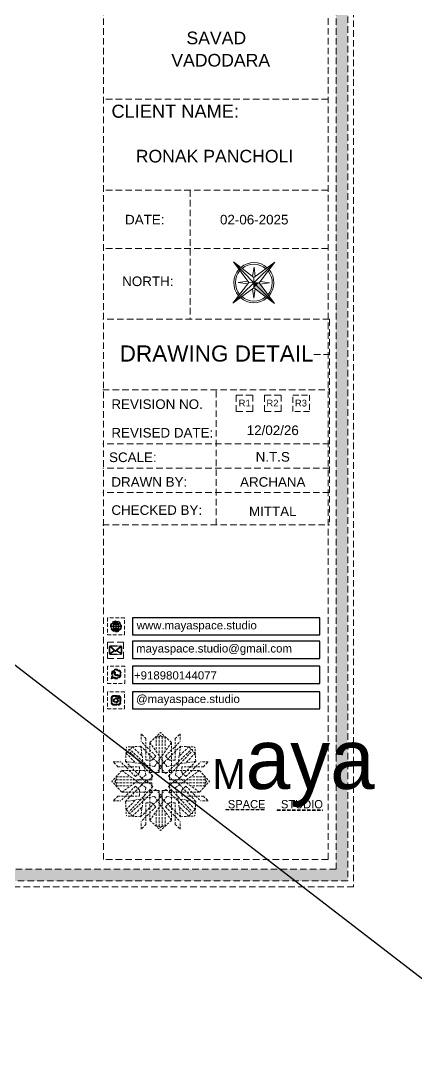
# Model space of a CAD drawing. Header units: millimetres. Extents: x 56222 to 3066687, y -650199 to -121287.
# Drawn here: x 133998.3 to 134058.8, y -183343.1 to -183183.4 of the extents above; entities that cross this region are included whole.
import ezdxf
from ezdxf.enums import TextEntityAlignment as Align

# ---------------------------------------------------------------- set-up
doc = ezdxf.new("R2010")
doc.units = ezdxf.units.MM
doc.header["$MEASUREMENT"] = 0
doc.linetypes.add('DASHEDX2', pattern=[1.5, 1, -0.5])
for name, color, linetype, lineweight in [('Dimension', 10, 'DASHEDX2', 20), ('FUR1', 22, 'Continuous', 0), ('NAME PLATE', 7, 'Continuous', 25), ('title block', 7, 'Continuous', 9)]:
    doc.layers.add(name, color=color, linetype=linetype, lineweight=lineweight)
doc.styles.add('Arial', font='arial.ttf')
doc.styles.get("Standard").update_dxf_attribs({"font": 'arial.ttf', "height": 6})

# ---------------------------------------------------------------- blocks, each defined once
blk = doc.blocks.new('FSFSF')
at = {"color": 42, "lineweight": 5, "true_color": 0xe0ac11}
for p, q in [((28600.03, 143.51), (28600.03, 140.16)), ((28602.15, 141.41), (28600.03, 143.51)), ((28603.86, 139.69), (28608.58, 144.08)), ((28607.9, 142.22), (28606.58, 142.22)), ((28606.58, 142.22), (28606.58, 135.84)), ((28607.9, 142.22), (28608.58, 142.85)), ((28607.9, 142.22), (28607.9, 126.58)), ((28613.31, 139.69), (28608.58, 144.08)), ((28609.27, 142.22), (28608.59, 142.85)), ((28609.27, 142.22), (28609.27, 126.58)), ((28609.27, 142.22), (28610.59, 142.22)), ((28610.59, 142.22), (28610.59, 135.84)), ((28615.02, 141.41), (28617.14, 143.51)), ((28617.14, 143.51), (28617.14, 140.16)), ((28593.19, 131.45), (28593.54, 137.71)), ((28599.8, 138.06), (28593.54, 137.71)), ((28596.24, 137.86), (28595.12, 136.69)), ((28596.24, 137.86), (28600.47, 133.65)), ((28601.03, 130), (28599.8, 138.06)), ((28599.8, 138.05), (28608.58, 129.56)), ((28606.47, 133.76), (28600.03, 140.16)), ((28602.15, 141.41), (28602.15, 131.95)), ((28603.86, 126.58), (28603.86, 139.69)), ((28603.86, 139.69), (28608.58, 133.02)), ((28613.31, 139.69), (28608.59, 133.02)), ((28617.37, 138.05), (28608.59, 129.56)), ((28610.7, 133.76), (28617.14, 140.16)), ((28613.31, 126.58), (28613.31, 139.69)), ((28615.02, 141.41), (28615.02, 131.95)), ((28616.14, 130), (28617.37, 138.06)), ((28620.93, 137.86), (28616.7, 133.65)), ((28617.37, 138.06), (28623.63, 137.71)), ((28620.93, 137.86), (28622.05, 136.69)), ((28624, 131.45), (28623.65, 137.71)), ((28593.39, 135), (28594.56, 136.12)), ((28593.39, 135), (28597.6, 130.78)), ((28595.12, 136.69), (28594.53, 136.69)), ((28594.56, 136.12), (28594.56, 136.71)), ((28605.17, 124.98), (28594.56, 136.12)), ((28606.27, 126.08), (28595.12, 136.69)), ((28606.47, 133.76), (28604.75, 131.95)), ((28605.86, 129.18), (28608.58, 133.02)), ((28611.31, 129.18), (28608.59, 133.02)), ((28610.7, 133.76), (28612.42, 131.95)), ((28610.9, 126.08), (28622.05, 136.69)), ((28612.02, 124.98), (28622.62, 136.12)), ((28623.8, 135), (28619.59, 130.78)), ((28622.05, 136.69), (28622.64, 136.69)), ((28622.62, 136.12), (28622.62, 136.71)), ((28623.8, 135), (28622.62, 136.12)), ((28587.73, 131.22), (28591.08, 131.22)), ((28589.84, 129.1), (28587.73, 131.22)), ((28589.84, 129.1), (28599.29, 129.1)), ((28597.49, 124.78), (28591.08, 131.22)), ((28593.19, 131.45), (28601.69, 122.67)), ((28601.25, 130.22), (28593.19, 131.45)), ((28599.29, 126.5), (28599.29, 129.1)), ((28605.86, 129.18), (28601.03, 130)), ((28602.07, 125.39), (28601.25, 130.22)), ((28604.75, 131.95), (28602.15, 131.95)), ((28607.9, 128.92), (28608.58, 129.56)), ((28607.9, 128.92), (28608.58, 128.27)), ((28609.27, 128.92), (28608.59, 129.56)), ((28609.27, 128.92), (28608.59, 128.27)), ((28611.31, 129.18), (28616.14, 130)), ((28612.42, 131.95), (28615.02, 131.95)), ((28615.12, 125.39), (28615.94, 130.22)), ((28623.99, 131.45), (28615.5, 122.67)), ((28615.94, 130.22), (28624, 131.45)), ((28627.34, 129.1), (28617.89, 129.1)), ((28617.89, 126.5), (28617.89, 129.1)), ((28619.7, 124.78), (28626.1, 131.22)), ((28629.45, 131.22), (28626.1, 131.22)), ((28627.34, 129.1), (28629.45, 131.22)), ((28591.56, 127.39), (28587.17, 122.66)), ((28589.03, 123.35), (28589.03, 124.67)), ((28589.03, 124.67), (28595.4, 124.67)), ((28604.66, 127.39), (28591.56, 127.39)), ((28591.56, 127.39), (28598.23, 122.67)), ((28597.49, 124.78), (28599.29, 126.5)), ((28602.07, 125.39), (28598.23, 122.67)), ((28605.17, 124.98), (28602.97, 122.67)), ((28603.68, 126.54), (28603.68, 127.39)), ((28604.66, 126.54), (28603.68, 126.54)), ((28604.71, 127.57), (28603.86, 127.57)), ((28607.9, 126.58), (28603.86, 126.58)), ((28604.66, 123.35), (28604.66, 127.39)), ((28604.7, 126.58), (28604.71, 127.57)), ((28606.27, 126.08), (28608.58, 128.27)), ((28610.9, 126.08), (28608.59, 128.27)), ((28609.27, 126.58), (28613.31, 126.58)), ((28612.02, 124.98), (28614.21, 122.67)), ((28612.46, 126.58), (28612.46, 127.57)), ((28612.46, 127.57), (28613.31, 127.57)), ((28612.52, 123.35), (28612.52, 127.39)), ((28612.52, 127.39), (28625.63, 127.39)), ((28612.52, 126.54), (28613.51, 126.54)), ((28613.51, 126.54), (28613.51, 127.39)), ((28615.12, 125.39), (28618.96, 122.67)), ((28619.7, 124.78), (28617.89, 126.5)), ((28625.63, 127.39), (28618.96, 122.67)), ((28628.16, 124.67), (28621.78, 124.67)), ((28625.63, 127.39), (28630.02, 122.66)), ((28628.16, 123.35), (28628.16, 124.67)), ((28591.56, 117.94), (28587.17, 122.66)), ((28589.03, 123.35), (28588.4, 122.67)), ((28589.03, 121.98), (28588.4, 122.65)), ((28589.03, 123.35), (28604.66, 123.35)), ((28589.03, 121.98), (28604.66, 121.98)), ((28589.03, 121.98), (28589.03, 120.66)), ((28589.03, 120.66), (28595.4, 120.66)), ((28597.49, 120.54), (28591.08, 114.11)), ((28591.56, 117.94), (28598.23, 122.65)), ((28593.19, 113.88), (28601.69, 122.65)), ((28605.17, 120.35), (28594.56, 109.2)), ((28606.27, 119.15), (28595.12, 108.54)), ((28597.49, 120.54), (28599.29, 118.83)), ((28602.07, 119.94), (28598.23, 122.65)), ((28602.07, 119.94), (28601.25, 115.1)), ((28602.33, 123.35), (28601.69, 122.67)), ((28602.33, 121.98), (28601.69, 122.65)), ((28602.33, 123.35), (28602.97, 122.67)), ((28602.33, 121.98), (28602.97, 122.65)), ((28605.17, 120.35), (28602.97, 122.65)), ((28604.66, 121.98), (28604.66, 117.94)), ((28606.27, 119.15), (28608.58, 116.96)), ((28610.9, 119.15), (28608.59, 116.96)), ((28610.9, 119.15), (28622.05, 108.54)), ((28612.02, 120.35), (28614.21, 122.65)), ((28612.02, 120.35), (28622.62, 109.2)), ((28628.16, 123.35), (28612.52, 123.35)), ((28612.52, 121.98), (28612.52, 117.94)), ((28628.16, 121.98), (28612.52, 121.98)), ((28614.85, 123.35), (28614.21, 122.67)), ((28614.85, 121.98), (28614.21, 122.65)), ((28614.85, 123.35), (28615.5, 122.67)), ((28614.85, 121.98), (28615.5, 122.65)), ((28615.12, 119.94), (28618.96, 122.65)), ((28615.12, 119.94), (28615.94, 115.1)), ((28623.99, 113.88), (28615.5, 122.65)), ((28619.7, 120.54), (28617.89, 118.83)), ((28625.63, 117.94), (28618.96, 122.65)), ((28619.7, 120.54), (28626.1, 114.11)), ((28628.16, 120.66), (28621.78, 120.66)), ((28625.63, 117.94), (28630.02, 122.66)), ((28628.16, 123.35), (28628.78, 122.67)), ((28628.16, 121.98), (28628.78, 122.65)), ((28628.16, 121.98), (28628.16, 120.66)), ((28589.84, 116.23), (28587.73, 114.11)), ((28589.84, 116.23), (28599.29, 116.23)), ((28604.66, 117.94), (28591.56, 117.94)), ((28601.25, 115.1), (28593.19, 113.87)), ((28599.29, 118.83), (28599.29, 116.23)), ((28599.8, 107.17), (28608.58, 115.67)), ((28601.03, 115.23), (28599.8, 107.17)), ((28605.86, 116.05), (28601.03, 115.23)), ((28604.66, 118.78), (28603.68, 118.78)), ((28603.68, 118.78), (28603.68, 117.94)), ((28607.9, 118.65), (28603.86, 118.65)), ((28603.86, 118.65), (28603.86, 105.54)), ((28604.71, 117.66), (28603.86, 117.66)), ((28604.7, 118.65), (28604.71, 117.66)), ((28605.86, 116.05), (28608.58, 112.21)), ((28607.9, 103.01), (28607.9, 118.65)), ((28607.9, 116.31), (28608.58, 116.96)), ((28607.9, 116.31), (28608.58, 115.67)), ((28609.27, 116.31), (28608.59, 116.96)), ((28609.27, 116.31), (28608.59, 115.67)), ((28611.31, 116.05), (28608.59, 112.21)), ((28617.37, 107.17), (28608.59, 115.67)), ((28609.27, 118.65), (28613.31, 118.65)), ((28609.27, 103.01), (28609.27, 118.65)), ((28611.31, 116.05), (28616.14, 115.23)), ((28612.46, 118.65), (28612.46, 117.66)), ((28612.46, 117.66), (28613.31, 117.66)), ((28612.52, 118.78), (28613.51, 118.78)), ((28612.52, 117.94), (28625.63, 117.94)), ((28613.31, 118.65), (28613.31, 105.54)), ((28613.51, 118.78), (28613.51, 117.94)), ((28615.94, 115.1), (28624, 113.87)), ((28616.14, 115.23), (28617.37, 107.17)), ((28617.89, 118.83), (28617.89, 116.23)), ((28627.34, 116.23), (28617.89, 116.23)), ((28627.34, 116.23), (28629.45, 114.11)), ((28587.73, 114.11), (28591.08, 114.11)), ((28593.19, 113.87), (28593.54, 107.62)), ((28593.39, 110.32), (28597.6, 114.55)), ((28593.39, 110.32), (28594.56, 109.2)), ((28596.24, 107.37), (28600.47, 111.58)), ((28606.47, 111.47), (28600.03, 105.07)), ((28602.15, 103.82), (28602.15, 113.27)), ((28604.75, 113.27), (28602.15, 113.27)), ((28603.86, 105.54), (28608.58, 112.21)), ((28606.47, 111.47), (28604.75, 113.27)), ((28613.31, 105.54), (28608.59, 112.21)), ((28610.7, 111.47), (28612.42, 113.27)), ((28610.7, 111.47), (28617.14, 105.07)), ((28612.42, 113.27), (28615.02, 113.27)), ((28615.02, 103.82), (28615.02, 113.27)), ((28620.93, 107.37), (28616.7, 111.58)), ((28623.8, 110.32), (28619.59, 114.55)), ((28623.8, 110.32), (28622.62, 109.2)), ((28624, 113.87), (28623.65, 107.62)), ((28629.45, 114.11), (28626.1, 114.11)), ((28599.8, 107.17), (28593.54, 107.52)), ((28595.12, 108.54), (28594.53, 108.54)), ((28594.56, 109.2), (28594.56, 108.61)), ((28596.24, 107.37), (28595.12, 108.54)), ((28603.86, 105.54), (28608.58, 101.15)), ((28606.58, 103.01), (28606.58, 109.38)), ((28613.31, 105.54), (28608.58, 101.15)), ((28610.59, 103.01), (28610.59, 109.38)), ((28617.37, 107.17), (28623.63, 107.52)), ((28620.93, 107.37), (28622.05, 108.54)), ((28622.05, 108.54), (28622.64, 108.54)), ((28622.62, 109.2), (28622.62, 108.61)), ((28600.03, 101.71), (28600.03, 105.07)), ((28602.15, 103.82), (28600.03, 101.71)), ((28607.9, 103.01), (28606.58, 103.01)), ((28607.9, 103.01), (28608.58, 102.38)), ((28609.27, 103.01), (28608.59, 102.38)), ((28609.27, 103.01), (28610.59, 103.01)), ((28615.02, 103.82), (28617.14, 101.71)), ((28617.14, 101.71), (28617.14, 105.07))]:
    blk.add_line(p, q, dxfattribs=at)
blk = doc.blocks.new('hgwg')
at = {"layer": 'Dimension', "true_color": 0xd39e00}
h = blk.add_hatch(color=42, dxfattribs=at)
h.dxf.hatch_style = 1
h.paths.add_polyline_path([(27505.71, 45.05), (27494.27, 45.05), (27494.27, 44.9), (27505.71, 44.9)])
h = blk.add_hatch(color=42, dxfattribs=at)
h.dxf.hatch_style = 1
h.paths.add_polyline_path([(27523.3, 44.9), (27509.68, 44.9), (27509.68, 44.75), (27523.3, 44.75)])
at = {"layer": 'Dimension', "color": 42, "true_color": 0xd39e00}
for p, q in [((27494.27, 45.05), (27505.71, 45.05)), ((27494.27, 44.9), (27494.27, 45.05)), ((27494.27, 44.9), (27505.71, 44.9)), ((27505.71, 45.05), (27505.71, 44.9)), ((27509.68, 44.9), (27523.3, 44.9)), ((27509.68, 44.9), (27509.68, 44.75)), ((27509.68, 44.75), (27523.3, 44.75)), ((27523.3, 44.75), (27523.3, 44.9))]:
    blk.add_line(p, q, dxfattribs=at)
at = {"layer": 'Dimension', "color": 42, "true_color": 0xd39e00, "attachment_point": 1}
for s, width, insert, char_height in [('{\\fCinzel|b0|i0|c0|p2;\\H1.5x;M\\fAmsterdam One|b0|i0|c0|p2;\\H2x;aya}', 85.3277, (27490.17, 69.17), 6), ('{\\fCinzel|b0|i0|c0|p0;SPACE     STUDIO}', 66.129, (27494.83, 47.86), 2.5)]:
    blk.add_mtext_dynamic_manual_height_columns(s, width=width, gutter_width=30, heights=[0], dxfattribs=dict(at, insert=insert, char_height=char_height))
blk = doc.blocks.new('aggerg')
at = {"layer": 'Dimension', "color": 42, "true_color": 0xd39e00}
blk.add_lwpolyline([(-1.41, 1.41), (1.41, 1.41), (1.41, -1.41), (-1.41, -1.41)], close=True, dxfattribs=at)
at = {"layer": 'NAME PLATE', "lineweight": 0, "insert": (-0.03, 0.62), "char_height": 1.151, "width": 2.2458, "attachment_point": 2, "style": 'Arial'}
blk.add_mtext('R3', dxfattribs=at)
blk = doc.blocks.new('QEGW4TG')
at = {"layer": 'Dimension', "true_color": 0x000000}
h = blk.add_hatch(color=18, dxfattribs=at)
h.dxf.hatch_style = 1
h.paths.add_polyline_path([(2.69, 1.93, 0.170513), (2.95, 1.97, 0.190337), (3.11, 2.18, 0.466684), (3.03, 2.29), (2.79, 2.37, 0.273721), (2.69, 2.34, 0.040749), (2.63, 2.27, -0.441282), (2.53, 2.25, -0.11828), (2.06, 2.64, -0.441282), (2.07, 2.74, 0.040749), (2.13, 2.81, 0.290083), (2.14, 2.92), (2.01, 3.18, 0.316231), (1.91, 3.2, 0.190337), (1.73, 3, 0.170513), (1.72, 2.74, 0.252784)], flags=0)
h.paths.add_polyline_path([(1.19, 1.98), (1.03, 1.3, 0.550912), (1.11, 1.23), (1.75, 1.39, 6.344125)])
h.paths.add_polyline_path([(1.81, 1.7), (1.4, 1.6), (1.5, 2.03, -9.071339)], flags=16)
h.paths.add_polyline_path([(2.95, 1.97, -0.203224), (2.64, 1.94, -0.231509), (1.75, 2.69, -0.209023), (1.73, 3, -0.17811), (1.89, 3.19, -0.370089), (2.01, 3.18), (2.17, 2.86, -0.071517), (2.06, 2.73, 0.321676), (2.05, 2.65, 0.126524), (2.55, 2.24, 0.312216), (2.62, 2.26, -0.041087), (2.68, 2.34, -0.290673), (2.79, 2.37), (3.13, 2.26, -0.24764)], flags=0)
h = blk.add_hatch(color=18, dxfattribs=at)
h.dxf.hatch_style = 1
h.paths.add_polyline_path([(2.69, 2.34, 0.040749), (2.63, 2.27, -0.441282), (2.53, 2.25, -0.11828), (2.06, 2.64, -0.441282), (2.07, 2.74, 0.040749), (2.13, 2.81, 0.290083), (2.14, 2.92), (2.01, 3.18, 0.316231), (1.91, 3.2, 0.190337), (1.73, 3, 0.170513), (1.72, 2.74, 0.252784), (2.69, 1.93, 0.170513), (2.95, 1.97, 0.190337), (3.11, 2.18, 0.466684), (3.03, 2.29), (2.79, 2.37, 0.273721)])
for p, q in [((2.01, 3.18), (2.14, 2.92)), ((1.19, 1.98), (1.03, 1.3)), ((1.1, 1.23), (1.75, 1.39)), ((1.5, 2.03), (1.4, 1.6)), ((1.4, 1.6), (1.81, 1.7)), ((3.07, 2.28), (2.8, 2.36))]:
    blk.add_line(p, q)
blk.add_lwpolyline([(0, 0), (4.68, 0), (4.68, 4.68), (0, 4.68)], close=True)
for centre, radius, start, end in [((2.39, 2.56), 1.34, 241.4727, 205.6422), ((2.39, 2.56), 1.04, 235.9962, 210.8333), ((2.09, 2.87), 0.39, 159.7007, 198.4072), ((2.07, 2.87), 0.364, 118.9685, 159.3648), ((1.94, 3.12), 0.0896, 41.8985, 123.1344), ((2.05, 2.87), 0.104, 320.3924, 28.6971), ((1.09, 1.29), 0.0598, 164.8483, 282.1458), ((2.96, 3.23), 1.33, 201.4218, 258.1669), ((2.11, 2.68), 0.066, 135.9932, 224.8892), ((1.67, 3.16), 0.586, 312.4617, 321.8728), ((3.12, 3.42), 1.31, 216.5455, 243.5279), ((2.57, 2.3), 0.066, 234.2482, 323.1441), ((3.11, 1.94), 0.586, 137.2645, 146.6756), ((2.76, 2.27), 0.104, 70.4402, 138.745), ((2.75, 2.31), 0.39, 260.7301, 299.4366), ((2.76, 2.29), 0.364, 299.7725, 340.1688), ((3.03, 2.2), 0.0896, 336.0029, 57.2388)]:
    blk.add_arc(centre, radius, start, end)
blk = doc.blocks.new('ASGERG')
at = {"layer": 'Dimension', "true_color": 0x000000}
h = blk.add_hatch(color=18, dxfattribs=at)
h.dxf.hatch_style = 1
h.paths.add_polyline_path([(0.99, 1.7, 0.402382), (1.83, 1.03), (2.96, 1.03, 0.353872), (3.66, 1.7), (3.66, 2.99, 0.402382), (2.83, 3.67), (1.69, 3.67, 0.353872), (0.99, 2.99)])
h.paths.add_polyline_path([(1.27, 2.85, -0.426145), (1.72, 3.4), (2.85, 3.4, -0.402382), (3.38, 2.97), (3.38, 1.85, -0.426145), (2.94, 1.3), (1.8, 1.3, -0.402382), (1.27, 1.72)], flags=16)
h.paths.add_polyline_path([(3.02, 2.35, -1), (1.64, 2.35, -1)], flags=0)
h.paths.add_polyline_path([(2.74, 2.35, -1), (1.92, 2.35, -1)], flags=0)
h.paths.add_polyline_path([(3.19, 3.02, -1), (2.86, 3.02, -1)], flags=0)
h.paths.add_polyline_path([(1.64, 2.35, 1), (3.02, 2.35, 1)], flags=0)
h = blk.add_hatch(color=18, dxfattribs=at)
h.dxf.hatch_style = 1
h.paths.add_polyline_path([(1.64, 2.35, 1), (3.02, 2.35, 1)])
h.paths.add_polyline_path([(2.74, 2.35, -1), (1.92, 2.35, -1)], flags=16)
h = blk.add_hatch(color=18, dxfattribs=at)
h.dxf.hatch_style = 1
h.paths.add_polyline_path([(3.19, 3.02, 1), (2.86, 3.02, 1)])
for p, q in [((0.99, 2.99), (0.99, 1.7)), ((1.27, 2.97), (1.27, 1.72)), ((1.69, 3.67), (2.96, 3.67)), ((2.94, 3.4), (1.72, 3.4)), ((3.38, 2.97), (3.38, 1.72)), ((3.66, 2.99), (3.66, 1.7)), ((1.69, 1.03), (2.96, 1.03)), ((2.94, 1.3), (1.72, 1.3))]:
    blk.add_line(p, q)
blk.add_lwpolyline([(0, 0), (4.68, 0), (4.68, 4.68), (0, 4.68)], close=True)
for centre, radius in [((2.33, 2.35), 0.694), ((3.02, 3.02), 0.168), ((2.33, 2.35), 0.414)]:
    blk.add_circle(centre, radius)
for centre, radius, start, end in [((1.76, 2.89), 0.778, 94.8631, 172.8127), ((1.76, 2.91), 0.491, 94.8631, 172.8127), ((2.9, 2.91), 0.491, 7.1873, 85.1369), ((2.89, 2.89), 0.778, 7.1873, 85.1369), ((1.76, 1.8), 0.778, 187.1873, 265.1369), ((1.76, 1.78), 0.491, 187.1873, 265.1369), ((2.9, 1.78), 0.491, 274.8631, 352.8127), ((2.89, 1.8), 0.778, 274.8631, 352.8127)]:
    blk.add_arc(centre, radius, start, end)
blk = doc.blocks.new('DTGWEGEARG')
at = {"layer": 'Dimension', "true_color": 0x000000}
h = blk.add_hatch(color=18, dxfattribs=at)
h.dxf.hatch_style = 1
h.paths.add_polyline_path([(3.83, 2.34, 1), (0.85, 2.34, 1)])
h.paths.add_polyline_path([(2.51, 1.01, 0.105795), (2.96, 1.58, -0.055205), (3.3, 1.41, -0.169822)], flags=16)
h.paths.add_polyline_path([(2.41, 1.12), (2.41, 1.69, -0.058279), (2.81, 1.63, -0.103353)], flags=16)
h.paths.add_polyline_path([(2.26, 1.13, -0.101741), (1.87, 1.63, -0.057171), (2.26, 1.69)], flags=16)
h.paths.add_polyline_path([(2.17, 1.01, -0.169822), (1.38, 1.41, -0.055205), (1.72, 1.58, 0.105795)], flags=16)
h.paths.add_polyline_path([(3.02, 1.72, 0.081336), (3.13, 2.27), (3.68, 2.27, -0.152069), (3.4, 1.52, 0.05687)], flags=16)
h.paths.add_polyline_path([(2.87, 1.77, 0.061945), (2.41, 1.84), (2.41, 2.27), (2.98, 2.27, -0.081344)], flags=16)
h.paths.add_polyline_path([(2.26, 1.84, 0.060923), (1.8, 1.77, -0.081344), (1.7, 2.27), (2.26, 2.27)], flags=16)
h.paths.add_polyline_path([(1.66, 1.72, 0.05687), (1.28, 1.52, -0.152069), (1, 2.27), (1.55, 2.27, 0.081336)], flags=16)
h.paths.add_polyline_path([(2.41, 2.42), (2.41, 2.83, 0.061945), (2.87, 2.91, -0.080009), (2.98, 2.42)], flags=16)
h.paths.add_polyline_path([(3.13, 2.42, 0.080116), (3.02, 2.96, 0.05687), (3.4, 3.16, 0.028258), (3.3, 3.27, -0.055205), (2.96, 3.1, 0.105795), (2.51, 3.67, -0.36029), (3.68, 2.42)], flags=16)
h.paths.add_polyline_path([(2.26, 2.42), (1.7, 2.42, -0.080009), (1.8, 2.91, 0.060923), (2.26, 2.84)], flags=16)
h.paths.add_polyline_path([(1.55, 2.42), (1, 2.42, -0.150466), (1.28, 3.16, 0.05687), (1.66, 2.96, 0.080116)], flags=16)
h.paths.add_polyline_path([(2.41, 2.98), (2.41, 3.56, -0.103353), (2.81, 3.05, -0.058279)], flags=16)
h.paths.add_polyline_path([(2.26, 2.99, -0.057171), (1.87, 3.05, -0.101741), (2.26, 3.55)], flags=16)
h.paths.add_polyline_path([(1.72, 3.1, -0.055205), (1.38, 3.27, -0.169822), (2.17, 3.67, 0.105795)], flags=16)
blk.add_lwpolyline([(0, 0), (4.68, 0), (4.68, 4.68), (0, 4.68)], close=True)
at = {"layer": 'Dimension', "color": 18, "true_color": 0x000000}
for p, q in [((2.26, 3.55), (2.26, 2.99)), ((2.41, 3.56), (2.41, 2.98)), ((1, 2.42), (1.55, 2.42)), ((1, 2.27), (1.55, 2.27)), ((1.7, 2.42), (2.26, 2.42)), ((1.7, 2.27), (2.26, 2.27)), ((2.26, 2.84), (2.26, 2.42)), ((2.26, 2.27), (2.26, 1.84)), ((2.26, 1.69), (2.26, 1.13)), ((2.41, 2.83), (2.41, 2.42)), ((2.41, 2.42), (2.98, 2.42)), ((2.41, 2.27), (2.98, 2.27)), ((2.41, 2.27), (2.41, 1.84)), ((2.41, 1.69), (2.41, 1.12)), ((3.13, 2.42), (3.68, 2.42)), ((3.13, 2.27), (3.68, 2.27))]:
    blk.add_line(p, q, dxfattribs=at)
blk.add_circle((2.34, 2.34), 1.49, dxfattribs=at)
for centre, radius, start, end in [((2.34, 2.34), 1.34, 142.3819, 176.6093), ((2.34, 4.74), 1.9, 236.1399, 249.1595), ((2.34, 2.34), 1.34, 97.3549, 135.9073), ((2.34, 4.74), 1.75, 236.7417, 249.3811), ((3.28, 2.34), 1.73, 159.0567, 177.3789), ((3.28, 2.34), 1.58, 158.8325, 177.1302), ((3.28, 2.34), 1.73, 129.9301, 154.0867), ((2.34, 4.74), 1.9, 253.6799, 267.6253), ((3.28, 2.34), 1.58, 130.1073, 153.3446), ((2.34, 4.74), 1.75, 254.3336, 267.422), ((1.4, 2.34), 1.58, 26.6554, 50.2584), ((2.34, 4.74), 1.75, 272.3248, 285.6664), ((2.34, 4.74), 1.9, 272.1415, 286.3201), ((2.34, 2.34), 1.34, 3.3907, 82.6451), ((1.4, 2.34), 1.73, 25.9133, 50.0699), ((1.4, 2.34), 1.58, 2.8698, 21.1675), ((2.34, 4.74), 1.75, 290.6189, 303.2583), ((2.34, 4.74), 1.9, 290.8405, 303.8601), ((1.4, 2.34), 1.73, 2.6211, 20.9433), ((2.34, 2.34), 1.34, 183.0315, 217.6181), ((2.34, -0.06), 1.9, 110.8405, 123.8601), ((2.34, -0.06), 1.75, 110.6189, 123.2583), ((2.34, 2.34), 1.34, 224.0927, 262.6451), ((3.28, 2.34), 1.73, 182.3435, 200.9433), ((3.28, 2.34), 1.58, 182.5658, 201.1675), ((3.28, 2.34), 1.73, 205.9133, 230.0699), ((2.34, -0.06), 1.9, 92.3747, 106.3201), ((2.34, -0.06), 1.75, 92.578, 105.6664), ((3.28, 2.34), 1.58, 206.6554, 229.8927), ((2.34, -0.06), 1.9, 73.6799, 87.8585), ((2.34, -0.06), 1.75, 74.3336, 87.6752), ((1.4, 2.34), 1.58, 309.7416, 333.3446), ((1.4, 2.34), 1.73, 309.9301, 334.0867), ((2.34, 2.34), 1.34, 277.3549, 315.9073), ((1.4, 2.34), 1.58, 338.8325, 357.4342), ((2.34, -0.06), 1.75, 56.7417, 69.3811), ((1.4, 2.34), 1.73, 339.0567, 357.6565), ((2.34, -0.06), 1.9, 56.1399, 69.1595), ((2.34, 2.34), 1.34, 322.3819, 356.9685)]:
    blk.add_arc(centre, radius, start, end, dxfattribs=at)
blk = doc.blocks.new('4t')
at = {"transparency": 33554607}
h = blk.add_hatch(color=1, dxfattribs=at)
h.dxf.hatch_style = 1
h.paths.add_polyline_path([(45531.8, -35820.19), (45529.23, -35821.83), (45531.33, -35822.29)])
h = blk.add_hatch(color=1, dxfattribs=at)
h.dxf.hatch_style = 1
h.paths.add_polyline_path([(45531.8, -35820.19), (45531.33, -35822.29), (45533.44, -35822.75)])
h = blk.add_hatch(color=1, dxfattribs=at)
h.dxf.hatch_style = 1
h.paths.add_polyline_path([(45531.33, -35822.29), (45529.23, -35821.83), (45528.09, -35837.01)])
h = blk.add_hatch(color=1, dxfattribs=at)
h.dxf.hatch_style = 1
h.paths.add_polyline_path([(45533.44, -35822.75), (45531.33, -35822.29), (45528.09, -35837.01)])
at = {"layer": 'title block', "color": 7, "lineweight": 9}
for p, q in [((45535.51, -35803.37), (45530.16, -35817.62)), ((45535.51, -35803.37), (45531.8, -35820.19)), ((45534.36, -35818.55), (45535.51, -35803.37)), ((45530.5, -35816.7), (45526.88, -35812.49)), ((45526.88, -35812.49), (45529.18, -35817.55)), ((45530.16, -35817.62), (45514.98, -35816.48)), ((45514.98, -35816.48), (45529.23, -35821.83)), ((45514.98, -35816.48), (45531.8, -35820.19)), ((45531.8, -35820.19), (45528.09, -35837.01)), ((45531.8, -35820.19), (45529.23, -35821.83)), ((45531.8, -35820.19), (45530.16, -35817.62)), ((45534.36, -35818.55), (45531.8, -35820.19)), ((45533.44, -35822.75), (45531.8, -35820.19)), ((45531.8, -35820.19), (45548.62, -35823.9)), ((45548.62, -35823.9), (45534.36, -35818.55)), ((45539.5, -35815.27), (45534.44, -35817.57)), ((45535.28, -35818.89), (45539.5, -35815.27)), ((45528.31, -35821.48), (45524.1, -35825.11)), ((45524.1, -35825.11), (45529.16, -35822.81)), ((45529.23, -35821.83), (45528.09, -35837.01)), ((45528.09, -35837.01), (45533.44, -35822.75)), ((45533.09, -35823.67), (45536.71, -35827.89)), ((45533.44, -35822.75), (45548.62, -35823.9)), ((45536.71, -35827.89), (45534.42, -35822.83))]:
    blk.add_line(p, q, dxfattribs=at)
for radius, start, end in [(11.79, 81.35997, 163.76651), (11.79, 351.35997, 73.76651), (10.83, 82.42855, 162.69793), (10.83, 352.42855, 72.69793), (11.79, 171.35997, 253.76651), (10.83, 172.42855, 252.69793), (11.79, 261.35997, 343.76651), (10.83, 262.42855, 342.69793)]:
    blk.add_arc((45531.8, -35820.19), radius, start, end, dxfattribs=at)

msp = doc.modelspace()

# ---------------------------------------------------------------- hatches: boundary and pattern name
at = {"layer": 'Dimension', "true_color": 0xd39e00}
h = msp.add_hatch(color=42, dxfattribs=at)
h.paths.add_polyline_path([(133792.525, -183134.719), (133792.525, -183314.788), (134048.35, -183314.788), (134048.35, -183134.719)])
h.paths.add_polyline_path([(133794.321, -183136.514), (134046.555, -183136.514), (134046.555, -183312.992), (133794.321, -183312.992)], flags=16)
at = {"layer": 'Dimension', "true_color": 0x000000}
h = msp.add_hatch(color=18, dxfattribs=at)
h.dxf.hatch_style = 1
h.paths.add_polyline_path([(134013.575, -183280.195, 0.4142136), (134013.765, -183280.004), (134013.765, -183279.051, 0.4142136), (134013.575, -183278.86), (134012.06, -183278.86, 0.4142136), (134011.87, -183279.051), (134011.87, -183280.004, 0.4142136), (134012.06, -183280.195)])
h.paths.add_polyline_path([(134012.958, -183279.62), (134013.659, -183280.088, -0.1989124), (134013.575, -183280.123), (134012.06, -183280.123, -0.1989124), (134011.976, -183280.088), (134012.677, -183279.62), (134012.818, -183279.752)], flags=16)
h.paths.add_polyline_path([(134012.818, -183279.654), (134012.047, -183278.933, -0.0287833), (134012.06, -183278.932), (134013.575, -183278.932, -0.0287833), (134013.589, -183278.933)], flags=16)
h.paths.add_polyline_path([(134013.012, -183279.57), (134013.658, -183278.966, -0.2024819), (134013.694, -183279.051), (134013.694, -183280.004, -0.043076), (134013.692, -183280.024)], flags=16)
h.paths.add_polyline_path([(134012.623, -183279.57), (134011.943, -183280.024, -0.043076), (134011.941, -183280.004), (134011.941, -183279.051, -0.2024819), (134011.977, -183278.966)], flags=16)

# ---------------------------------------------------------------- linework, layer by layer
at = {"color": 18, "true_color": 0x000000, "elevation": 0.119}
for points in [[(134015.415, -183277.209), (134044.08, -183277.209), (134044.08, -183274.589), (134015.415, -183274.589)], [(134015.415, -183280.785), (134044.08, -183280.785), (134044.08, -183278.165), (134015.415, -183278.165)], [(134015.428, -183284.599), (134044.08, -183284.599), (134044.08, -183281.979), (134015.428, -183281.979)], [(134015.415, -183288.504), (134044.08, -183288.504), (134044.08, -183285.884), (134015.415, -183285.884)]]:
    msp.add_lwpolyline(points, close=True, dxfattribs=at)
at = {"layer": 'Dimension', "color": 42, "true_color": 0xd39e00}
for p, q in [((134045.339, -183195.368, 0.119), (134010.964, -183195.368, 0.119)), ((134045.339, -183209.252, 0.119), (134010.964, -183209.252, 0.119)), ((134024.264, -183209.252, 0.119), (134024.264, -183228.987, 0.119)), ((134045.339, -183218.185, 0.119), (134010.964, -183218.185, 0.119)), ((134045.548, -183228.987, 0.119), (134010.858, -183228.987, 0.119)), ((134045.548, -183228.987, 0.119), (134045.548, -183260.407, 0.119)), ((134043.155, -183234.373, 0.119), (134045.548, -183234.373, 0.119)), ((134010.858, -183239.759, 0.119), (134045.548, -183239.759, 0.119)), ((134028.203, -183260.407, 0.119), (134028.203, -183239.759, 0.119)), ((134045.548, -183248.018, 0.119), (134010.858, -183248.018, 0.119)), ((134045.548, -183251.738, 0.119), (134010.858, -183251.738, 0.119)), ((134045.548, -183255.457, 0.119), (134010.858, -183255.457, 0.119)), ((134010.858, -183260.407, 0.119), (134045.548, -183260.407, 0.119))]:
    msp.add_line(p, q, dxfattribs=at)
at = {"layer": 'Dimension', "color": 18, "true_color": 0x000000}
for p, q in [((134011.87, -183279.051, 0.119), (134011.87, -183280.004, 0.119)), ((134011.941, -183279.051, 0.119), (134011.941, -183280.004, 0.119)), ((134011.943, -183280.024, 0.119), (134012.623, -183279.57, 0.119)), ((134011.976, -183280.088, 0.119), (134012.677, -183279.62, 0.119)), ((134011.977, -183278.966, 0.119), (134012.623, -183279.57, 0.119)), ((134012.047, -183278.933, 0.119), (134012.818, -183279.654, 0.119)), ((134012.06, -183278.86, 0.119), (134013.575, -183278.86, 0.119)), ((134012.06, -183278.932, 0.119), (134013.575, -183278.932, 0.119)), ((134012.677, -183279.62, 0.119), (134012.818, -183279.752, 0.119)), ((134012.818, -183279.654, 0.119), (134013.589, -183278.933, 0.119)), ((134012.818, -183279.752, 0.119), (134012.958, -183279.62, 0.119)), ((134013.659, -183280.088, 0.119), (134012.958, -183279.62, 0.119)), ((134013.012, -183279.57, 0.119), (134013.658, -183278.966, 0.119)), ((134013.692, -183280.024, 0.119), (134013.012, -183279.57, 0.119)), ((134013.694, -183279.051, 0.119), (134013.694, -183280.004, 0.119)), ((134013.765, -183279.051, 0.119), (134013.765, -183280.004, 0.119)), ((134012.06, -183280.123, 0.119), (134013.575, -183280.123, 0.119)), ((134012.06, -183280.195, 0.119), (134013.575, -183280.195, 0.119))]:
    msp.add_line(p, q, dxfattribs=at)
at = {"layer": 'Dimension', "color": 42, "true_color": 0xd39e00, "elevation": 0.119}
for points in [[(133791.628, -183133.821), (134049.248, -183133.821), (134049.248, -183315.685), (133791.628, -183315.685)], [(133792.525, -183134.719), (134048.35, -183134.719), (134048.35, -183314.788), (133792.525, -183314.788)], [(133794.321, -183136.514), (134046.555, -183136.514), (134046.555, -183312.992), (133794.321, -183312.992)], [(134010.964, -183311.515), (134010.964, -183137.992), (134045.339, -183137.992), (134045.339, -183311.515)], [(134031.273, -183240.558), (134033.805, -183240.558), (134033.805, -183243.09), (134031.273, -183243.09)], [(134035.61, -183240.558), (134038.141, -183240.558), (134038.141, -183243.09), (134035.61, -183243.09)]]:
    msp.add_lwpolyline(points, close=True, dxfattribs=at)
at = {"layer": 'Dimension', "elevation": 0.119}
msp.add_lwpolyline([(134011.57, -183280.804), (134014.062, -183280.804), (134014.062, -183278.313), (134011.57, -183278.313)], close=True, dxfattribs=at)
at = {"layer": 'Dimension', "color": 18, "true_color": 0x000000}
for centre, radius, start, end in [((134012.06, -183279.051, 0.119), 0.191, 90, 180), ((134012.06, -183279.051, 0.119), 0.119, 134.21354, 180), ((134012.06, -183279.051, 0.119), 0.119, 90, 96.59481), ((134013.575, -183279.051, 0.119), 0.191, 0, 90), ((134013.575, -183279.051, 0.119), 0.119, 83.40519, 90), ((134013.575, -183279.051, 0.119), 0.119, 0, 45.78646), ((134012.06, -183280.004, 0.119), 0.191, 180, 270), ((134012.06, -183280.004, 0.119), 0.119, 180, 189.86619), ((134012.06, -183280.004, 0.119), 0.119, 224.99995, 270), ((134013.575, -183280.004, 0.119), 0.191, 270, 0), ((134013.575, -183280.004, 0.119), 0.119, 270, 315.00005), ((134013.575, -183280.004, 0.119), 0.119, 350.13381, 0)]:
    msp.add_arc(centre, radius, start, end, dxfattribs=at)
at = {"layer": 'FUR1', "color": 1, "lineweight": 30}
msp.add_line((133759.892, -183099.208), (134077.11, -183343.065), dxfattribs=at)

# ---------------------------------------------------------------- block references
at = {"xscale": -0.2600804985037263, "yscale": 0.2600804985037263, "zscale": 0.2600804985037263, "rotation": 31.93972284097249}
msp.add_blockref('4t', (139154.624, -169052.973, 0.119), dxfattribs=at)
at = {"layer": 'Dimension', "xscale": 0.5600570069136032, "yscale": 0.5600570069136032, "zscale": 0.5600570069136032}
msp.add_blockref('DTGWEGEARG', (134011.584, -183277.209, 0.119), dxfattribs=at)
at = {"layer": 'Dimension', "color": 42, "true_color": 0xd39e00}
for name, p, xscale, yscale, zscale in [('QEGW4TG', (134011.598, -183284.599, 0.119), 0.5600570069136032, 0.5600570069136032, 0.5600570069136032), ('ASGERG', (134011.584, -183288.504, 0.119), 0.5600570069136032, 0.5600570069136032, 0.5600570069136032), ('FSFSF', (124051.695, -183342.311, 0.119), 0.3484278482021839, 0.3484278482021839, 0.3484278482021839), ('hgwg', (120049.566, -183326.754, 0.119), 0.5084751298587864, 0.5084751298587864, 0.5084751298587864)]:
    msp.add_blockref(name, p, dxfattribs=dict(at, xscale=xscale, yscale=yscale, zscale=zscale))
at = {"layer": 'NAME PLATE', "xscale": 0.8977152627628575, "yscale": 0.8977152627628575, "zscale": 0.8977152627628575}
msp.add_blockref('aggerg', (134041.211, -183241.824, 0.119), dxfattribs=at)

# ---------------------------------------------------------------- texts
at = {"color": 18, "true_color": 0x000000, "char_height": 1.25227, "attachment_point": 1}
for s, width, gutter_width, insert in [('www.mayaspace.studio', 8.40954, 7.034, (134016.061, -183275.101, 0.119)), ('mayaspace.studio@gmail.com', 5.24645, 4.389, (134015.962, -183278.633, 0.119)), ('+918980144077', 20.45873, 4.389, (134015.638, -183282.753, 0.119)), ('@mayaspace.studio', 5.24645, 4.389, (134015.962, -183286.353, 0.119))]:
    msp.add_mtext_dynamic_manual_height_columns(s, width=width, gutter_width=gutter_width, heights=[0], dxfattribs=dict(at, insert=insert))
at = {"layer": 'NAME PLATE', "style": 'Arial'}
for s, height, p in [(' SAVAD ', 1.9278, (134028.236, -183186.965, 0.028)), ('VADODARA', 1.9278, (134028.912, -183190.374, 0.028)), ('CLIENT NAME:', 1.99426, (134021.953, -183198.194, 0.119)), ('RONAK PANCHOLI    ', 1.92782, (134029.461, -183205.023, 0.028)), ('DATE:', 1.4653, (134017.292, -183214.491, 0.119)), ('02-06-2025', 1.4653, (134034.038, -183214.491, 0.119)), ('NORTH:', 1.4653, (134017.76, -183223.911, 0.119)), ('DRAWING DETAIL', 2.46555, (134028.284, -183235.442, 0.119)), ('REVISION NO.', 1.46529, (134019.184, -183242.68, 0.119)), ('REVISED DATE: ', 1.46529, (134020.265, -183247.049, 0.119)), ('SCALE:', 1.4653, (134015.474, -183250.796, 0.119)), ('DRAWN BY:', 1.4653, (134017.989, -183254.561, 0.119)), ('ARCHANA', 1.4653, (134036.875, -183254.567, 0.119)), ('CHECKED BY:', 1.46529, (134019.128, -183258.86, 0.119)), ('MITTAL', 1.4653, (134036.875, -183259.055, 0.119))]:
    msp.add_text(s, height=height, dxfattribs=at).set_placement(p, align=Align.CENTER)
for s, p in [('R1', (134031.661, -183242.301, 0.119)), ('R2', (134035.903, -183242.301, 0.119))]:
    msp.add_text(s, height=1.033, dxfattribs=at).set_placement(p)
at = {"layer": 'NAME PLATE', "lineweight": 0, "char_height": 1.4653, "attachment_point": 2, "style": 'Arial'}
for s, insert, width in [('12/02/26', (134036.875, -183245.201, 0.119), 12.69847), ('N.T.S', (134036.875, -183249.258, 0.119), 2.85986)]:
    msp.add_mtext(s, dxfattribs=dict(at, insert=insert, width=width))

doc.saveas('drawing.dxf')
